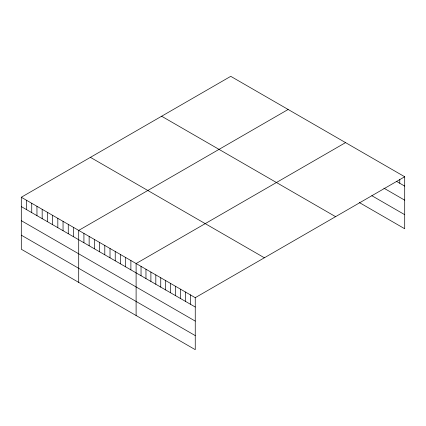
<?xml version="1.0" encoding="UTF-8"?>
<svg xmlns="http://www.w3.org/2000/svg" width="426" height="426" viewBox="0 0 426 426"><rect width="100%" height="100%" fill="white"/><g stroke="black" fill="none" stroke-linecap="round" stroke-linejoin="round"><path stroke-width="0.64" d="M404.7 176.763L195.252 297.683L195.252 349.666L21.3 249.237L21.3 197.254L230.748 76.334L404.7 176.763L404.7 228.746L359.246 202.504M288.152 109.471L78.704 230.397L78.704 282.379M345.555 142.614L136.107 263.54L136.107 315.522M396.484 181.359L404.7 186.103M383.89 188.159L404.7 200.172M371.845 195.704L404.7 214.672M161.63 116.239L335.582 216.669M90.418 157.348L264.37 257.783M21.3 197.254L195.252 297.683M21.3 206.599L195.252 307.029M21.3 220.668L195.252 321.097M21.3 235.168L195.252 335.597M399.769 179.522L399.769 183.26M190.321 294.84L190.321 304.18M185.395 291.996L185.395 301.336M180.464 289.147L180.464 298.493M175.539 286.304L175.539 295.644M170.608 283.46L170.608 292.8M165.682 280.612L165.682 289.952M160.751 277.768L160.751 287.108M155.82 274.919L155.82 284.264M150.895 272.076L150.895 281.416M145.964 269.232L145.964 278.572M141.038 266.383L141.038 275.728M130.888 260.526L130.888 269.866M125.67 257.512L125.67 266.857M120.451 254.503L120.451 263.843M115.233 251.489L115.233 260.829M110.014 248.475L110.014 257.815M104.796 245.461L104.796 254.801M99.578 242.447L99.578 251.793M94.359 239.439L94.359 248.779M89.141 236.425L89.141 245.765M83.922 233.411L83.922 242.751M73.485 227.383L73.485 236.728M68.266 224.374L68.266 233.714M63.048 221.36L63.048 230.7M57.829 218.346L57.829 227.686M52.611 215.332L52.611 224.672M47.392 212.318L47.392 221.664M42.174 209.31L42.174 218.65M36.956 206.296L36.956 215.636M31.737 203.282L31.737 212.622M26.518 200.268L26.518 209.608"/></g></svg>
